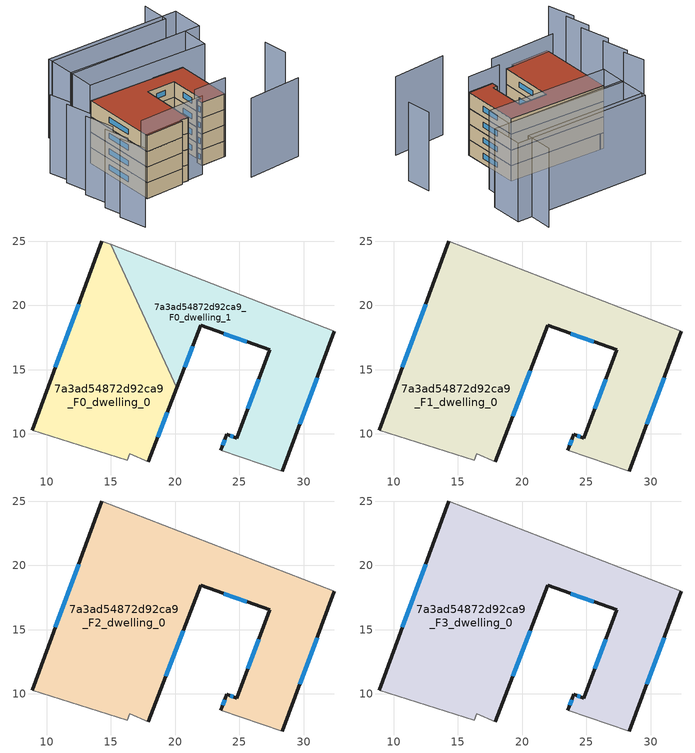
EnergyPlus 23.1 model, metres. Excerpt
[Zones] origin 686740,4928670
7a3ad54872d92ca9_F0_dwelling_0
 floor ground (EU_floor_Construction): 17.9,7.83 20.12,13.58 14.98,24.74 14.3,25.01 8.88,10.28 16.28,7.97 16.48,8.47 z0
 wall outside (EU_wall_Construction): 8.88,10.28 14.3,25.01 / 20.12,13.58 17.9,7.83 z0:3
 wall adiabatic (EU_wall_Construction): 14.3,25.01 14.98,24.74 / 17.9,7.83 16.48,8.47 16.28,7.97 8.88,10.28 z0:3
 wall to 7a3ad54872d92ca9_F0_dwelling_1 (EU_wall_Construction): 14.98,24.74 20.12,13.58 z0:3
 window (EU_Window_Construction): 10.68,15.19 12.49,20.1 / 19.38,11.67 18.64,9.75 z1:2
7a3ad54872d92ca9_F0_dwelling_1
 floor ground (EU_floor_Construction): 28.35,7.11 32.39,17.99 14.98,24.74 20.12,13.58 21.99,18.44 27.35,16.54 24.81,9.67 24.01,9.97 23.55,8.71 z0
 wall outside (EU_wall_Construction): 32.39,17.99 28.35,7.11 / 23.55,8.71 24.01,9.97 24.81,9.67 27.35,16.54 21.99,18.44 20.12,13.58 z0:3
 wall adiabatic (EU_wall_Construction): 14.98,24.74 32.39,17.99 / 28.35,7.11 23.55,8.71 z0:3
 window (EU_Window_Construction): 25.56,17.18 23.78,17.81 / 21.37,16.82 20.74,15.2 / 31.04,14.37 29.7,10.74 / 23.7,9.13 23.86,9.55 / 24.28,9.87 24.54,9.77 / 25.66,11.96 26.5,14.25 z1:2
7a3ad54872d92ca9_F1_dwelling_0
 floor to 7a3ad54872d92ca9_F0_dwelling_0 (EU_floor_Construction): 17.9,7.83 20.12,13.58 14.98,24.74 14.3,25.01 8.88,10.28 16.28,7.97 16.48,8.47 z3
 floor to 7a3ad54872d92ca9_F0_dwelling_1 (EU_floor_Construction): 28.35,7.11 32.39,17.99 14.98,24.74 20.12,13.58 21.99,18.44 27.35,16.54 24.81,9.67 24.01,9.97 23.55,8.71 z3
 wall outside (EU_wall_Construction): 8.88,10.28 14.3,25.01 / 32.39,17.99 28.35,7.11 / 23.55,8.71 24.01,9.97 24.81,9.67 27.35,16.54 21.99,18.44 17.9,7.83 z3:6
 wall adiabatic (EU_wall_Construction): 17.9,7.83 16.48,8.47 16.28,7.97 8.88,10.28 / 14.3,25.01 32.39,17.99 / 28.35,7.11 23.55,8.71 z3:6
 window (EU_Window_Construction): 25.56,17.18 23.78,17.81 / 20.63,14.91 19.26,11.37 / 10.68,15.19 12.49,20.1 / 31.04,14.37 29.7,10.74 / 23.7,9.13 23.86,9.55 / 24.28,9.87 24.54,9.77 / 25.66,11.96 26.5,14.25 z4:5
7a3ad54872d92ca9_F2_dwelling_0
 floor to 7a3ad54872d92ca9_F1_dwelling_0 (EU_floor_Construction): 28.35,7.11 32.39,17.99 14.3,25.01 8.88,10.28 16.28,7.97 16.48,8.47 17.9,7.83 21.99,18.44 27.35,16.54 24.81,9.67 24.01,9.97 23.55,8.71 z6
 wall outside (EU_wall_Construction): 8.88,10.28 14.3,25.01 / 32.39,17.99 28.35,7.11 / 23.55,8.71 24.01,9.97 24.81,9.67 27.35,16.54 21.99,18.44 17.9,7.83 z6:9
 wall adiabatic (EU_wall_Construction): 17.9,7.83 16.48,8.47 16.28,7.97 8.88,10.28 / 14.3,25.01 32.39,17.99 / 28.35,7.11 23.55,8.71 z6:9
 window (EU_Window_Construction): 25.56,17.18 23.78,17.81 / 20.63,14.91 19.26,11.37 / 10.68,15.19 12.49,20.1 / 31.04,14.37 29.7,10.74 / 23.7,9.13 23.86,9.55 / 24.28,9.87 24.54,9.77 / 25.66,11.96 26.5,14.25 z7:8
7a3ad54872d92ca9_F3_dwelling_0
 floor to 7a3ad54872d92ca9_F2_dwelling_0 (EU_floor_Construction): 28.35,7.11 32.39,17.99 14.3,25.01 8.88,10.28 16.28,7.97 16.48,8.47 17.9,7.83 21.99,18.44 27.35,16.54 24.81,9.67 24.01,9.97 23.55,8.71 z9
 wall outside (EU_wall_Construction): 8.88,10.28 14.3,25.01 / 32.39,17.99 28.35,7.11 / 23.55,8.71 24.01,9.97 24.81,9.67 27.35,16.54 21.99,18.44 17.9,7.83 z9:12
 wall adiabatic (EU_wall_Construction): 17.9,7.83 16.48,8.47 16.28,7.97 8.88,10.28 / 14.3,25.01 32.39,17.99 / 28.35,7.11 23.55,8.71 z9:12
 window (EU_Window_Construction): 25.56,17.18 23.78,17.81 / 20.63,14.91 19.26,11.37 / 10.68,15.19 12.49,20.1 / 31.04,14.37 29.7,10.74 / 23.7,9.13 23.86,9.55 / 24.28,9.87 24.54,9.77 / 25.66,11.96 26.5,14.25 z10:11
 roof outside (EU_roof_Construction): 32.39,17.99 28.35,7.11 23.55,8.71 24.01,9.97 24.81,9.67 27.35,16.54 21.99,18.44 17.9,7.83 16.48,8.47 16.28,7.97 8.88,10.28 14.3,25.01 z12
shading: 0.9,10.61 0.3,5.3 / 2.49,14.59 1.85,9.71 / 24.59,-0.47 34.94,-3.25 / 22.15,9.2 28.35,7.11 / 8.19,11.03 21.03,7.06 / 41.33,3.33 42.49,8.08 / 42.51,31.81 40.6,26.51 / 40.6,26.51 17.86,34.71 / 4.54,19.68 3.85,13.95 / 6.4,24.68 5.79,19.52 / 7.8,28.77 7.28,24.49 / 16.12,29.98 38.64,21.49 / 38.64,21.49 36.71,16.36 / 36.71,16.36 14.19,24.85 / 14.19,24.85 16.12,29.98 / 41.51,20.47 15.98,29.58 / 15.98,29.58 18.13,35.6 / 18.13,35.6 43.66,26.49 / 43.66,26.49 41.51,20.47 z0:15
[Building]
EU S2 Campaign: North Axis=0; Terrain=City; Solar Distribution=FullExterior
[Site:Location]
Bologna: Latitude=44.5; Longitude=11.25; Time Zone=1; Elevation=37
[SizingPeriod:WeatherFileDays]
AnnualSizingPeriod: Begin Month=1; Begin Day of Month=1; End Month=12; End Day of Month=31; Day of Week for Start Day=Monday; Use Weather File Daylight Saving Period=No; Use Weather File Rain and Snow Indicators=No
[MATERIAL]
EU_InternalMass_Material: Roughness=MediumRough; Thickness=0.1; Conductivity=1; Density=1800; Specific Heat=900; Thermal Absorptance=0.9; Solar Absorptance=0.7; Visible Absorptance=0.7
[MATERIAL:NOMASS] Roughness=MediumRough; Thermal Absorptance=0.9; Solar Absorptance=0.7; Visible Absorptance=0.7
Name | Thermal Resistance
EU_wall_NoMass | 0.937881
EU_roof_NoMass | 0.548572
EU_floor_NoMass | 0.71348
[WINDOWMATERIAL:SIMPLEGLAZINGSYSTEM]
EU_Window_SimpleGlazing: UFactor=4.25633; Solar Heat Gain Coefficient=0.85; Visible Transmittance=0.85
[CONSTRUCTION]
EU_wall_Construction: EU_wall_NoMass
EU_roof_Construction: EU_roof_NoMass
EU_floor_Construction: EU_floor_NoMass
EU_InternalMass_Construction: EU_InternalMass_Material
EU_Window_Construction: EU_Window_SimpleGlazing
[ZONE] Type=1; Multiplier=1; Ceiling Height=autocalculate; Floor Area=autocalculate; Part of Total Floor Area=Yes
Name | Volume
7a3ad54872d92ca9_F0_dwelling_0 | 319.717
7a3ad54872d92ca9_F1_dwelling_0 | 639.426
7a3ad54872d92ca9_F2_dwelling_0; 7a3ad54872d92ca9_F3_dwelling_0 | 639.428
7a3ad54872d92ca9_F0_dwelling_1 | 319.713
[INTERNALMASS] Construction=EU_InternalMass_Construction
Name | Zone or ZoneList | Surface Area
7a3ad54872d92ca9_F0_dwelling_0_EU_InternalMass | 7a3ad54872d92ca9_F0_dwelling_0 | 106.573
7a3ad54872d92ca9_F0_dwelling_1_EU_InternalMass | 7a3ad54872d92ca9_F0_dwelling_1 | 106.571
7a3ad54872d92ca9_F1_dwelling_0_EU_InternalMass | 7a3ad54872d92ca9_F1_dwelling_0 | 213.143
7a3ad54872d92ca9_F2_dwelling_0_EU_InternalMass | 7a3ad54872d92ca9_F2_dwelling_0 | 213.143
7a3ad54872d92ca9_F3_dwelling_0_EU_InternalMass | 7a3ad54872d92ca9_F3_dwelling_0 | 213.143
[OTHEREQUIPMENT] Fuel Type=Electricity; Design Level Calculation Method=Watts/Area; Power per Zone Floor Area=1; Fraction Latent=0; Fraction Radiant=0; Fraction Lost=0; Carbon Dioxide Generation Rate=0; EndUse Subcategory=EU_Step8_InternalGains
Name | Zone or ZoneList or Space or SpaceList | Schedule
EU_Step8_InternalGain_7a3ad54872d92ca9_F0_dwelling_0_f000 | 7a3ad54872d92ca9_F0_dwelling_0 | EU_Step8_GainSchedule_7a3ad54872d92ca9_F0_dwelling_0_f000
EU_Step8_InternalGain_7a3ad54872d92ca9_F0_dwelling_1_f000 | 7a3ad54872d92ca9_F0_dwelling_1 | EU_Step8_GainSchedule_7a3ad54872d92ca9_F0_dwelling_1_f000
EU_Step8_InternalGain_7a3ad54872d92ca9_F1_dwelling_0_f000 | 7a3ad54872d92ca9_F1_dwelling_0 | EU_Step8_GainSchedule_7a3ad54872d92ca9_F1_dwelling_0_f000
EU_Step8_InternalGain_7a3ad54872d92ca9_F2_dwelling_0_f000 | 7a3ad54872d92ca9_F2_dwelling_0 | EU_Step8_GainSchedule_7a3ad54872d92ca9_F2_dwelling_0_f000
EU_Step8_InternalGain_7a3ad54872d92ca9_F3_dwelling_0_f000 | 7a3ad54872d92ca9_F3_dwelling_0 | EU_Step8_GainSchedule_7a3ad54872d92ca9_F3_dwelling_0_f000
[ZONEVENTILATION:DESIGNFLOWRATE] Schedule=EU_AlwaysOn; Design Flow Rate Calculation Method=AirChanges/Hour; Air Changes per Hour=0.687892; Ventilation Type=Natural; Fan Pressure Rise=0; Fan Total Efficiency=1; Constant Term Coefficient=1; Temperature Term Coefficient=0; Velocity Term Coefficient=0; Velocity Squared Term Coefficient=0; Minimum Indoor Temperature=-100; Maximum Indoor Temperature=100; Delta Temperature=-100; Minimum Outdoor Temperature=-100; Maximum Outdoor Temperature=100; Maximum Wind Speed=40
Name | Zone or ZoneList or Space or SpaceList
EU_ConstantAir_7a3ad54872d92ca9_F0_dwelling_0 | 7a3ad54872d92ca9_F0_dwelling_0
EU_ConstantAir_7a3ad54872d92ca9_F0_dwelling_1 | 7a3ad54872d92ca9_F0_dwelling_1
EU_ConstantAir_7a3ad54872d92ca9_F1_dwelling_0 | 7a3ad54872d92ca9_F1_dwelling_0
EU_ConstantAir_7a3ad54872d92ca9_F2_dwelling_0 | 7a3ad54872d92ca9_F2_dwelling_0
EU_ConstantAir_7a3ad54872d92ca9_F3_dwelling_0 | 7a3ad54872d92ca9_F3_dwelling_0
[HVACTEMPLATE:THERMOSTAT] Constant Heating Setpoint=20; Constant Cooling Setpoint=50
EU_HeatOnly_7a3ad54872d92ca9_F0_dwelling_0; EU_HeatOnly_7a3ad54872d92ca9_F0_dwelling_1; EU_HeatOnly_7a3ad54872d92ca9_F1_dwelling_0; EU_HeatOnly_7a3ad54872d92ca9_F2_dwelling_0; EU_HeatOnly_7a3ad54872d92ca9_F3_dwelling_0
[HVACTEMPLATE:ZONE:IDEALLOADSAIRSYSTEM] System Availability Schedule=EU_AlwaysOn; Maximum Heating Supply Air Temperature=50; Minimum Cooling Supply Air Temperature=13; Maximum Heating Supply Air Humidity Ratio=0.0156; Minimum Cooling Supply Air Humidity Ratio=0.0077; Heating Limit=NoLimit; Cooling Limit=NoLimit; Heating Availability Schedule=EU_AlwaysOn; Cooling Availability Schedule=EU_CoolingOff; Dehumidification Control Type=ConstantSensibleHeatRatio; Cooling Sensible Heat Ratio=0.7; Dehumidification Setpoint=60; Humidification Control Type=None; Humidification Setpoint=30; Outdoor Air Method=None; Outdoor Air Flow Rate per Person=0.00944; Outdoor Air Flow Rate per Zone Floor Area=0; Outdoor Air Flow Rate per Zone=0; Demand Controlled Ventilation Type=None; Outdoor Air Economizer Type=NoEconomizer; Heat Recovery Type=None; Sensible Heat Recovery Effectiveness=0.7; Latent Heat Recovery Effectiveness=0.65
Name | Template Thermostat
7a3ad54872d92ca9_F0_dwelling_0 | EU_HeatOnly_7a3ad54872d92ca9_F0_dwelling_0
7a3ad54872d92ca9_F0_dwelling_1 | EU_HeatOnly_7a3ad54872d92ca9_F0_dwelling_1
7a3ad54872d92ca9_F1_dwelling_0 | EU_HeatOnly_7a3ad54872d92ca9_F1_dwelling_0
7a3ad54872d92ca9_F2_dwelling_0 | EU_HeatOnly_7a3ad54872d92ca9_F2_dwelling_0
7a3ad54872d92ca9_F3_dwelling_0 | EU_HeatOnly_7a3ad54872d92ca9_F3_dwelling_0
[SIZING:ZONE] Zone Cooling Design Supply Air Temperature Input Method=SupplyAirTemperature; Zone Cooling Design Supply Air Temperature=13; Zone Heating Design Supply Air Temperature Input Method=SupplyAirTemperature; Zone Heating Design Supply Air Temperature=50; Zone Cooling Design Supply Air Humidity Ratio=0.008; Zone Heating Design Supply Air Humidity Ratio=0.008; Cooling Design Air Flow Method=DesignDay; Cooling Design Air Flow Rate=0; Cooling Minimum Air Flow per Zone Floor Area=0.000762; Cooling Minimum Air Flow=0; Cooling Minimum Air Flow Fraction=0.2; Heating Design Air Flow Method=DesignDay; Heating Design Air Flow Rate=0; Heating Maximum Air Flow per Zone Floor Area=0.002032; Heating Maximum Air Flow=0.141576; Heating Maximum Air Flow Fraction=0.3; Account for Dedicated Outdoor Air System=No; Dedicated Outdoor Air System Control Strategy=NeutralSupplyAir; Dedicated Outdoor Air Low Setpoint Temperature for Design=autosize; Dedicated Outdoor Air High Setpoint Temperature for Design=autosize; Zone Load Sizing Method=Sensible Load Only No Latent Load; Zone Latent Cooling Design Supply Air Humidity Ratio Input Method=HumidityRatioDifference; Zone Cooling Design Supply Air Humidity Ratio Difference=0.005; Zone Latent Heating Design Supply Air Humidity Ratio Input Method=HumidityRatioDifference; Zone Humidification Design Supply Air Humidity Ratio Difference=0.005
7a3ad54872d92ca9_F0_dwelling_0; 7a3ad54872d92ca9_F0_dwelling_1; 7a3ad54872d92ca9_F1_dwelling_0; 7a3ad54872d92ca9_F2_dwelling_0; 7a3ad54872d92ca9_F3_dwelling_0
[SCHEDULE:CONSTANT]
Name | Hourly Value
EU_AlwaysOn | 1
EU_CoolingOff | 0
[SCHEDULE:FILE] Column Number=1; Rows to Skip at Top=0; Number of Hours of Data=8760; Column Separator=Comma; Interpolate to Timestep=No; Minutes per Item=60; Adjust Schedule for Daylight Savings=Yes
Name | File
EU_Step8_GainSchedule_7a3ad54872d92ca9_F0_dwelling_0_f000 | ../../schedules/7a3ad54872d92ca9/7a3ad54872d92ca9_F0_dwelling_0_f000_gain.csv
EU_Step8_GainSchedule_7a3ad54872d92ca9_F0_dwelling_1_f000 | ../../schedules/7a3ad54872d92ca9/7a3ad54872d92ca9_F0_dwelling_1_f000_gain.csv
EU_Step8_GainSchedule_7a3ad54872d92ca9_F1_dwelling_0_f000 | ../../schedules/7a3ad54872d92ca9/7a3ad54872d92ca9_F1_dwelling_0_f000_gain.csv
EU_Step8_GainSchedule_7a3ad54872d92ca9_F2_dwelling_0_f000 | ../../schedules/7a3ad54872d92ca9/7a3ad54872d92ca9_F2_dwelling_0_f000_gain.csv
EU_Step8_GainSchedule_7a3ad54872d92ca9_F3_dwelling_0_f000 | ../../schedules/7a3ad54872d92ca9/7a3ad54872d92ca9_F3_dwelling_0_f000_gain.csv
